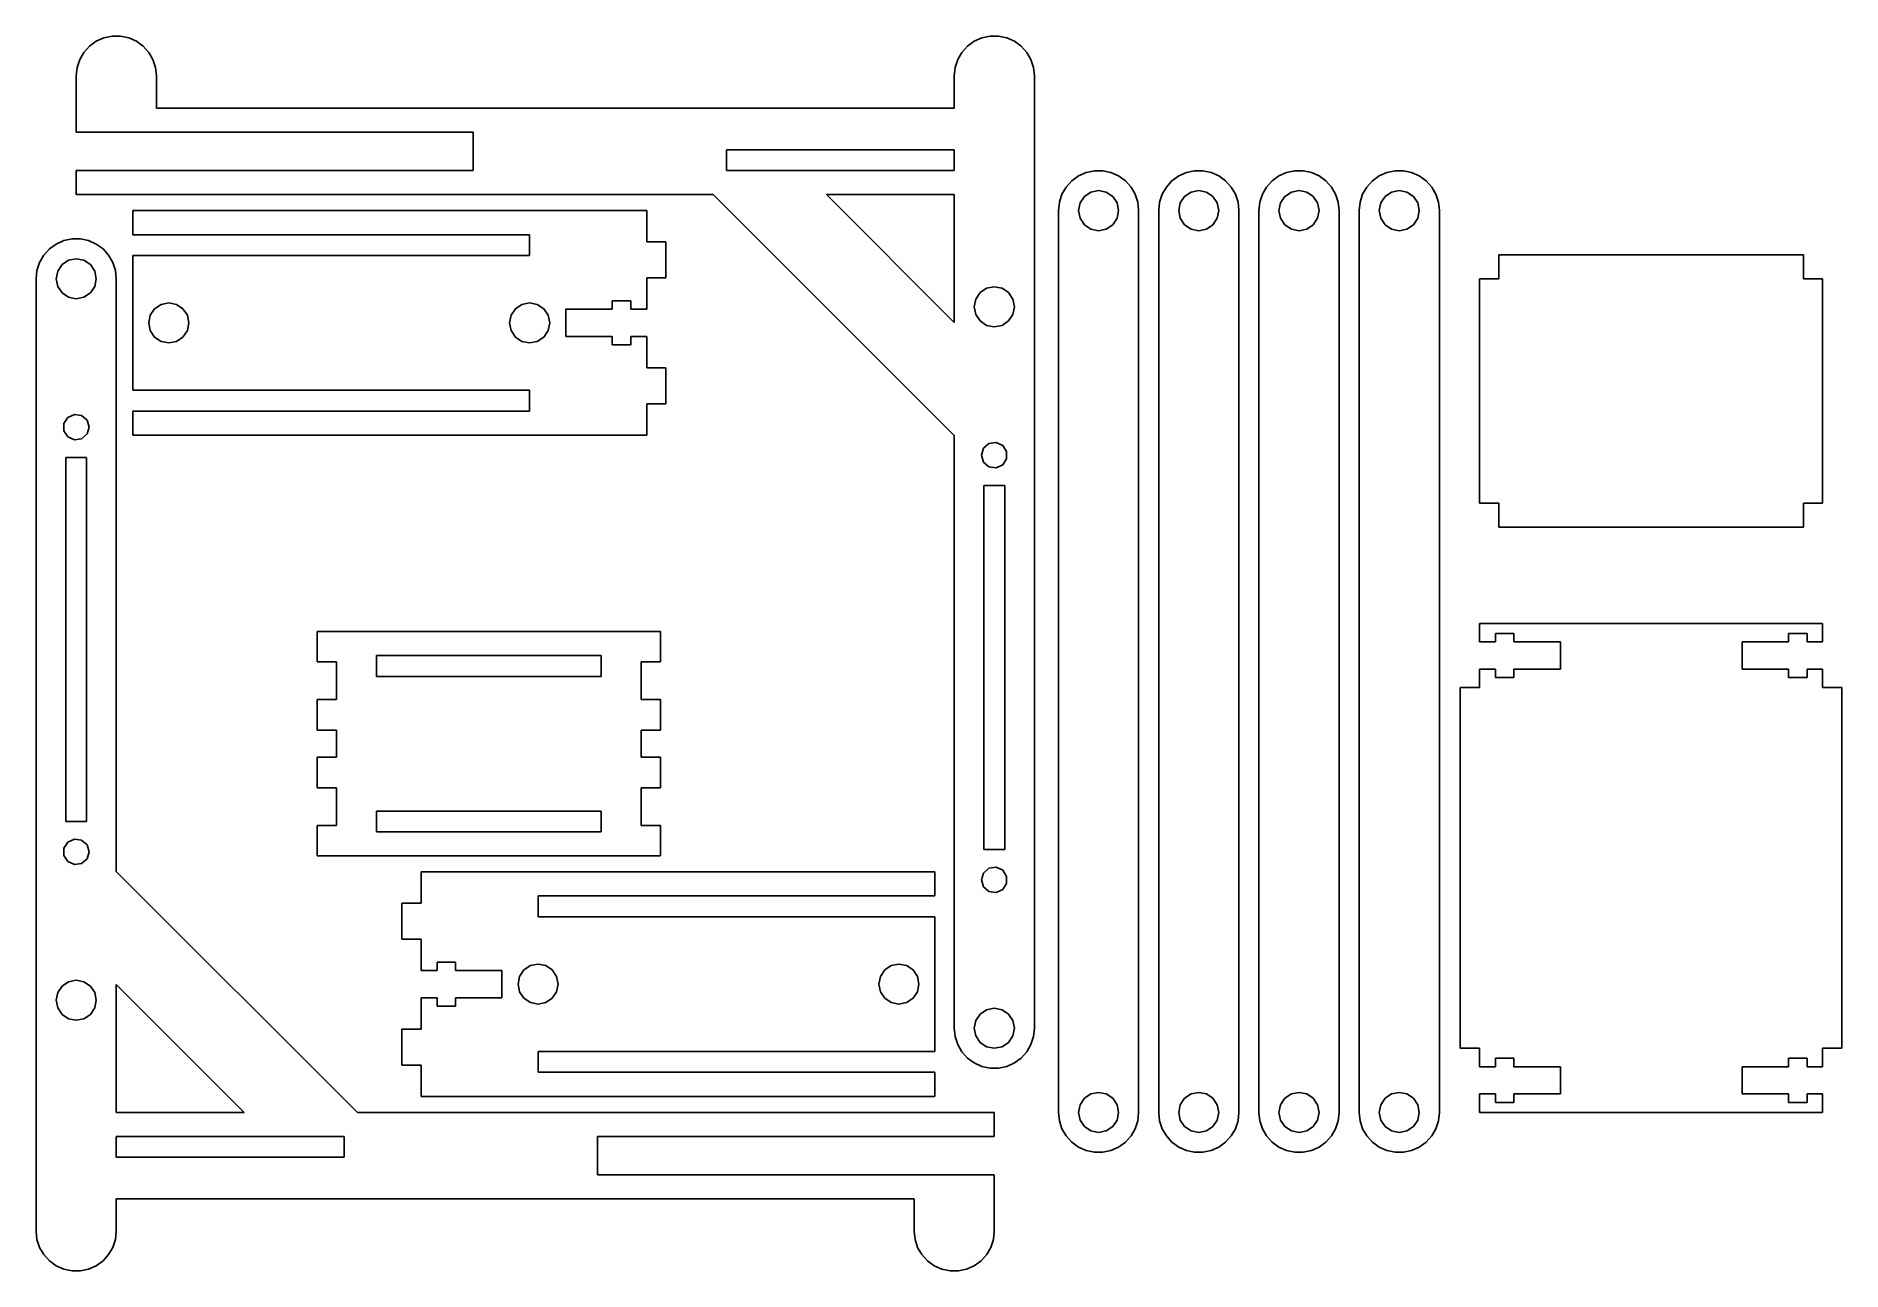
# Model space of a CAD drawing. Header units: metres. Extents: x -5 to 220, y -20 to 134.
import ezdxf

# ---------------------------------------------------------------- set-up
doc = ezdxf.new("R2010")
doc.units = ezdxf.units.M

msp = doc.modelspace()

# ---------------------------------------------------------------- linework, layer by layer
for p, q in [((1.65434, 133.016), (0.95491, 132.239)), ((2.5, 133.63), (1.65434, 133.016)), ((3.45491, 134.055), (2.5, 133.63)), ((4.47736, 134.273), (3.45491, 134.055)), ((5.52263, 134.273), (4.47736, 134.273)), ((6.54507, 134.055), (5.52263, 134.273)), ((7.5, 133.63), (6.54507, 134.055)), ((8.34564, 133.016), (7.5, 133.63)), ((9.04507, 132.239), (8.34564, 133.016)), ((111.154, 133.016), (110.455, 132.239)), ((112, 133.63), (111.154, 133.016)), ((112.955, 134.055), (112, 133.63)), ((113.977, 134.273), (112.955, 134.055)), ((115.023, 134.273), (113.977, 134.273)), ((116.045, 134.055), (115.023, 134.273)), ((117, 133.63), (116.045, 134.055)), ((117.846, 133.016), (117, 133.63)), ((118.545, 132.239), (117.846, 133.016)), ((0.432266, 131.334), (0.109253, 130.34)), ((0.95491, 132.239), (0.432266, 131.334)), ((9.56772, 131.334), (9.04507, 132.239)), ((9.89073, 130.34), (9.56772, 131.334)), ((109.932, 131.334), (109.609, 130.34)), ((110.455, 132.239), (109.932, 131.334)), ((119.068, 131.334), (118.545, 132.239)), ((119.391, 130.34), (119.068, 131.334)), ((0.109253, 130.34), (0, 129.3)), ((0, 129.3), (0, 122.3)), ((10, 129.3), (9.89073, 130.34)), ((10, 125.3), (10, 129.3)), ((109.609, 130.34), (109.5, 129.3)), ((109.5, 129.3), (109.5, 125.3)), ((119.5, 129.3), (119.391, 130.34)), ((119.5, 10.5), (119.5, 129.3)), ((109.5, 125.3), (10, 125.3)), ((0, 122.3), (49.5, 122.3)), ((49.5, 122.3), (49.5, 117.5)), ((81.1, 117.5), (81.1, 120.1)), ((81.1, 120.1), (109.5, 120.1)), ((109.5, 120.1), (109.5, 117.5)), ((49.5, 117.5), (0, 117.5)), ((0, 117.5), (0, 114.5)), ((109.5, 117.5), (81.1, 117.5)), ((125.955, 117.255), (125, 116.83)), ((126.977, 117.473), (125.955, 117.255)), ((128.023, 117.473), (126.977, 117.473)), ((129.045, 117.255), (128.023, 117.473)), ((130, 116.83), (129.045, 117.255)), ((138.455, 117.255), (137.5, 116.83)), ((139.477, 117.473), (138.455, 117.255)), ((140.523, 117.473), (139.477, 117.473)), ((141.545, 117.255), (140.523, 117.473)), ((142.5, 116.83), (141.545, 117.255)), ((150.955, 117.255), (150, 116.83)), ((151.977, 117.473), (150.955, 117.255)), ((153.023, 117.473), (151.977, 117.473)), ((154.045, 117.255), (153.023, 117.473)), ((155, 116.83), (154.045, 117.255)), ((163.455, 117.255), (162.5, 116.83)), ((164.477, 117.473), (163.455, 117.255)), ((165.523, 117.473), (164.477, 117.473)), ((166.545, 117.255), (165.523, 117.473)), ((167.5, 116.83), (166.545, 117.255)), ((123.455, 115.439), (122.932, 114.534)), ((124.154, 116.216), (123.455, 115.439)), ((125, 116.83), (124.154, 116.216)), ((126.543, 114.81), (127.5, 115)), ((127.5, 115), (128.457, 114.81)), ((130.846, 116.216), (130, 116.83)), ((131.545, 115.439), (130.846, 116.216)), ((132.068, 114.534), (131.545, 115.439)), ((135.955, 115.439), (135.432, 114.534)), ((136.654, 116.216), (135.955, 115.439)), ((137.5, 116.83), (136.654, 116.216)), ((139.043, 114.81), (140, 115)), ((140, 115), (140.957, 114.81)), ((143.346, 116.216), (142.5, 116.83)), ((144.045, 115.439), (143.346, 116.216)), ((144.568, 114.534), (144.045, 115.439)), ((148.455, 115.439), (147.932, 114.534)), ((149.154, 116.216), (148.455, 115.439)), ((150, 116.83), (149.154, 116.216)), ((151.543, 114.81), (152.5, 115)), ((152.5, 115), (153.457, 114.81)), ((155.846, 116.216), (155, 116.83)), ((156.545, 115.439), (155.846, 116.216)), ((157.068, 114.534), (156.545, 115.439)), ((160.955, 115.439), (160.432, 114.534)), ((161.654, 116.216), (160.955, 115.439)), ((162.5, 116.83), (161.654, 116.216)), ((164.043, 114.81), (165, 115)), ((165, 115), (165.957, 114.81)), ((168.346, 116.216), (167.5, 116.83)), ((169.045, 115.439), (168.346, 116.216)), ((169.568, 114.534), (169.045, 115.439)), ((0, 114.5), (79.4386, 114.5)), ((79.4386, 114.5), (109.5, 84.4386)), ((93.5614, 114.5), (109.5, 114.5)), ((109.5, 98.5614), (93.5614, 114.5)), ((109.5, 114.5), (109.5, 98.5614)), ((122.609, 113.54), (122.5, 112.5)), ((122.932, 114.534), (122.609, 113.54)), ((125, 112.5), (125.19, 113.457)), ((125.19, 113.457), (125.732, 114.268)), ((125.732, 114.268), (126.543, 114.81)), ((128.457, 114.81), (129.268, 114.268)), ((129.268, 114.268), (129.81, 113.457)), ((129.81, 113.457), (130, 112.5)), ((132.391, 113.54), (132.068, 114.534)), ((132.5, 112.5), (132.391, 113.54)), ((135.109, 113.54), (135, 112.5)), ((135.432, 114.534), (135.109, 113.54)), ((137.5, 112.5), (137.69, 113.457)), ((137.69, 113.457), (138.232, 114.268)), ((138.232, 114.268), (139.043, 114.81)), ((140.957, 114.81), (141.768, 114.268)), ((141.768, 114.268), (142.31, 113.457)), ((142.31, 113.457), (142.5, 112.5)), ((144.891, 113.54), (144.568, 114.534)), ((145, 112.5), (144.891, 113.54)), ((147.609, 113.54), (147.5, 112.5)), ((147.932, 114.534), (147.609, 113.54)), ((150, 112.5), (150.19, 113.457)), ((150.19, 113.457), (150.732, 114.268)), ((150.732, 114.268), (151.543, 114.81)), ((153.457, 114.81), (154.268, 114.268)), ((154.268, 114.268), (154.81, 113.457)), ((154.81, 113.457), (155, 112.5)), ((157.391, 113.54), (157.068, 114.534)), ((157.5, 112.5), (157.391, 113.54)), ((160.109, 113.54), (160, 112.5)), ((160.432, 114.534), (160.109, 113.54)), ((162.5, 112.5), (162.69, 113.457)), ((162.69, 113.457), (163.232, 114.268)), ((163.232, 114.268), (164.043, 114.81)), ((165.957, 114.81), (166.768, 114.268)), ((166.768, 114.268), (167.31, 113.457)), ((167.31, 113.457), (167.5, 112.5)), ((169.891, 113.54), (169.568, 114.534)), ((170, 112.5), (169.891, 113.54)), ((71.15, 112.5), (7.04999, 112.5)), ((7.04999, 112.5), (7.04999, 109.5)), ((71.15, 108.6), (71.15, 112.5)), ((122.5, 112.5), (122.5, 0)), ((125.19, 111.543), (125, 112.5)), ((125.732, 110.732), (125.19, 111.543)), ((126.543, 110.19), (125.732, 110.732)), ((129.268, 110.732), (128.457, 110.19)), ((129.81, 111.543), (129.268, 110.732)), ((130, 112.5), (129.81, 111.543)), ((132.5, 0), (132.5, 112.5)), ((135, 112.5), (135, 0)), ((137.69, 111.543), (137.5, 112.5)), ((138.232, 110.732), (137.69, 111.543)), ((139.043, 110.19), (138.232, 110.732)), ((141.768, 110.732), (140.957, 110.19)), ((142.31, 111.543), (141.768, 110.732)), ((142.5, 112.5), (142.31, 111.543)), ((145, 0), (145, 112.5)), ((147.5, 112.5), (147.5, 0)), ((150.19, 111.543), (150, 112.5)), ((150.732, 110.732), (150.19, 111.543)), ((151.543, 110.19), (150.732, 110.732)), ((154.268, 110.732), (153.457, 110.19)), ((154.81, 111.543), (154.268, 110.732)), ((155, 112.5), (154.81, 111.543)), ((157.5, 0), (157.5, 112.5)), ((160, 112.5), (160, 0)), ((162.69, 111.543), (162.5, 112.5)), ((163.232, 110.732), (162.69, 111.543)), ((164.043, 110.19), (163.232, 110.732)), ((166.768, 110.732), (165.957, 110.19)), ((167.31, 111.543), (166.768, 110.732)), ((167.5, 112.5), (167.31, 111.543)), ((170, 0), (170, 112.5)), ((-2.49998, 108.33), (-3.34564, 107.716)), ((-1.54507, 108.755), (-2.49998, 108.33)), ((-0.522629, 108.973), (-1.54507, 108.755)), ((0.522629, 108.973), (-0.522629, 108.973)), ((1.54507, 108.755), (0.522629, 108.973)), ((2.5, 108.33), (1.54507, 108.755)), ((3.34564, 107.716), (2.5, 108.33)), ((7.04999, 109.5), (56.55, 109.5)), ((56.55, 109.5), (56.55, 106.9)), ((73.55, 108.6), (71.15, 108.6)), ((73.55, 104.1), (73.55, 108.6)), ((127.5, 110), (126.543, 110.19)), ((128.457, 110.19), (127.5, 110)), ((140, 110), (139.043, 110.19)), ((140.957, 110.19), (140, 110)), ((152.5, 110), (151.543, 110.19)), ((153.457, 110.19), (152.5, 110)), ((165, 110), (164.043, 110.19)), ((165.957, 110.19), (165, 110)), ((-4.56772, 106.034), (-4.89073, 105.04)), ((-4.04507, 106.939), (-4.56772, 106.034)), ((-3.34564, 107.716), (-4.04507, 106.939)), ((-1.76776, 105.768), (-0.956696, 106.31)), ((-0.956696, 106.31), (0, 106.5)), ((0, 106.5), (0.956696, 106.31)), ((0.956696, 106.31), (1.76776, 105.768)), ((4.04507, 106.939), (3.34564, 107.716)), ((4.56772, 106.034), (4.04507, 106.939)), ((4.89073, 105.04), (4.56772, 106.034)), ((56.55, 106.9), (7.04999, 106.9)), ((7.04999, 106.9), (7.04999, 90.1)), ((215.4, 107), (177.4, 107)), ((177.4, 107), (177.4, 104)), ((215.4, 104), (215.4, 107)), ((-4.89073, 105.04), (-5, 104)), ((-5, 104), (-5, -14.8)), ((-2.5, 104), (-2.30969, 104.957)), ((-2.30969, 103.043), (-2.5, 104)), ((-2.30969, 104.957), (-1.76776, 105.768)), ((1.76776, 105.768), (2.30969, 104.957)), ((2.30969, 104.957), (2.5, 104)), ((2.5, 104), (2.30969, 103.043)), ((5, 104), (4.89073, 105.04)), ((5, 30.0614), (5, 104)), ((71.15, 100.2), (71.15, 104.1)), ((71.15, 104.1), (73.55, 104.1)), ((177.4, 104), (175, 104)), ((175, 104), (175, 76)), ((217.8, 104), (215.4, 104)), ((217.8, 76), (217.8, 104)), ((-1.76776, 102.232), (-2.30969, 103.043)), ((-0.956696, 101.69), (-1.76776, 102.232)), ((0, 101.5), (-0.956696, 101.69)), ((0.956696, 101.69), (0, 101.5)), ((1.76776, 102.232), (0.956696, 101.69)), ((2.30969, 103.043), (1.76776, 102.232)), ((112, 100.5), (112.19, 101.457)), ((112.19, 101.457), (112.732, 102.268)), ((112.732, 102.268), (113.543, 102.81)), ((113.543, 102.81), (114.5, 103)), ((114.5, 103), (115.457, 102.81)), ((115.457, 102.81), (116.268, 102.268)), ((116.268, 102.268), (116.81, 101.457)), ((116.81, 101.457), (117, 100.5)), ((9.04999, 98.5), (9.2403, 99.4567)), ((9.2403, 99.4567), (9.78223, 100.268)), ((9.78223, 100.268), (10.5933, 100.81)), ((10.5933, 100.81), (11.55, 101)), ((11.55, 101), (12.5067, 100.81)), ((12.5067, 100.81), (13.3178, 100.268)), ((13.3178, 100.268), (13.8597, 99.4567)), ((13.8597, 99.4567), (14.05, 98.5)), ((54.05, 98.5), (54.2403, 99.4567)), ((54.2403, 99.4567), (54.7822, 100.268)), ((54.7822, 100.268), (55.5933, 100.81)), ((55.5933, 100.81), (56.55, 101)), ((56.55, 101), (57.5067, 100.81)), ((57.5067, 100.81), (58.3178, 100.268)), ((58.3178, 100.268), (58.8597, 99.4567)), ((58.8597, 99.4567), (59.05, 98.5)), ((61.05, 96.8), (61.05, 100.2)), ((61.05, 100.2), (66.85, 100.2)), ((66.85, 100.2), (66.85, 101.25)), ((66.85, 101.25), (69.15, 101.25)), ((69.15, 101.25), (69.15, 100.2)), ((69.15, 100.2), (71.15, 100.2)), ((112.19, 99.5433), (112, 100.5)), ((112.732, 98.7322), (112.19, 99.5433)), ((116.81, 99.5433), (116.268, 98.7322)), ((117, 100.5), (116.81, 99.5433)), ((9.2403, 97.5433), (9.04999, 98.5)), ((9.78223, 96.7322), (9.2403, 97.5433)), ((13.8597, 97.5433), (13.3178, 96.7322)), ((14.05, 98.5), (13.8597, 97.5433)), ((54.2403, 97.5433), (54.05, 98.5)), ((54.7822, 96.7322), (54.2403, 97.5433)), ((58.8597, 97.5433), (58.3178, 96.7322)), ((59.05, 98.5), (58.8597, 97.5433)), ((113.543, 98.1903), (112.732, 98.7322)), ((114.5, 98), (113.543, 98.1903)), ((115.457, 98.1903), (114.5, 98)), ((116.268, 98.7322), (115.457, 98.1903)), ((10.5933, 96.1903), (9.78223, 96.7322)), ((11.55, 96), (10.5933, 96.1903)), ((12.5067, 96.1903), (11.55, 96)), ((13.3178, 96.7322), (12.5067, 96.1903)), ((55.5933, 96.1903), (54.7822, 96.7322)), ((56.55, 96), (55.5933, 96.1903)), ((57.5067, 96.1903), (56.55, 96)), ((58.3178, 96.7322), (57.5067, 96.1903)), ((66.85, 96.8), (61.05, 96.8)), ((66.85, 95.75), (66.85, 96.8)), ((69.15, 95.75), (66.85, 95.75)), ((71.15, 96.8), (69.15, 96.8)), ((69.15, 96.8), (69.15, 95.75)), ((71.15, 92.9), (71.15, 96.8)), ((73.55, 92.9), (71.15, 92.9)), ((73.55, 88.4), (73.55, 92.9)), ((7.04999, 90.1), (56.55, 90.1)), ((56.55, 90.1), (56.55, 87.5)), ((71.15, 88.4), (73.55, 88.4)), ((71.15, 84.5), (71.15, 88.4)), ((-1.53519, 85.9508), (-1.04778, 86.7092)), ((-1.53519, 85.0492), (-1.53519, 85.9508)), ((-1.04778, 86.7092), (-0.227692, 87.0837)), ((-0.227692, 87.0837), (0.664658, 86.9554)), ((0.664658, 86.9554), (1.34599, 86.365)), ((1.34599, 86.365), (1.59999, 85.5)), ((56.55, 87.5), (7.04999, 87.5)), ((7.04999, 87.5), (7.04999, 84.5)), ((-1.04778, 84.2908), (-1.53519, 85.0492)), ((-0.227692, 83.9163), (-1.04778, 84.2908)), ((0.664658, 84.0446), (-0.227692, 83.9163)), ((1.34599, 84.635), (0.664658, 84.0446)), ((1.59999, 85.5), (1.34599, 84.635)), ((7.04999, 84.5), (71.15, 84.5)), ((109.5, 84.4386), (109.5, 10.5)), ((113.154, 82.865), (113.835, 83.4554)), ((113.835, 83.4554), (114.728, 83.5837)), ((114.728, 83.5837), (115.548, 83.2092)), ((-1.29999, 36.3), (-1.29999, 81.7)), ((-1.29999, 81.7), (1.29999, 81.7)), ((1.29999, 81.7), (1.29999, 36.3)), ((112.9, 82), (113.154, 82.865)), ((113.154, 81.135), (112.9, 82)), ((113.835, 80.5446), (113.154, 81.135)), ((115.548, 83.2092), (116.035, 82.4508)), ((116.035, 81.5492), (115.548, 80.7908)), ((116.035, 82.4508), (116.035, 81.5492)), ((114.728, 80.4163), (113.835, 80.5446)), ((115.548, 80.7908), (114.728, 80.4163)), ((113.2, 32.8), (113.2, 78.2)), ((113.2, 78.2), (115.8, 78.2)), ((115.8, 78.2), (115.8, 32.8)), ((175, 76), (177.4, 76)), ((177.4, 76), (177.4, 73)), ((215.4, 76), (217.8, 76)), ((215.4, 73), (215.4, 76)), ((177.4, 73), (215.4, 73)), ((217.8, 61), (175, 61)), ((175, 61), (175, 58.7)), ((217.8, 58.7), (217.8, 61)), ((72.85, 60), (30.05, 60)), ((30.05, 60), (30.05, 56.2)), ((72.85, 56.2), (72.85, 60)), ((175, 58.7), (177, 58.7)), ((177, 58.7), (177, 59.75)), ((177, 59.75), (179.3, 59.75)), ((179.3, 59.75), (179.3, 58.7)), ((179.3, 58.7), (185.1, 58.7)), ((185.1, 58.7), (185.1, 55.3)), ((207.75, 55.3), (207.75, 58.7)), ((207.75, 58.7), (213.55, 58.7)), ((213.55, 58.7), (213.55, 59.75)), ((213.55, 59.75), (215.85, 59.75)), ((215.85, 59.75), (215.85, 58.7)), ((215.85, 58.7), (217.8, 58.7)), ((37.45, 54.4), (37.45, 57)), ((37.45, 57), (65.45, 57)), ((65.45, 57), (65.45, 54.4)), ((30.05, 56.2), (32.45, 56.2)), ((32.45, 56.2), (32.45, 51.5)), ((65.45, 54.4), (37.45, 54.4)), ((70.45, 51.5), (70.45, 56.2)), ((70.45, 56.2), (72.85, 56.2)), ((177, 55.3), (175, 55.3)), ((175, 55.3), (175, 53)), ((177, 54.25), (177, 55.3)), ((179.3, 54.25), (177, 54.25)), ((185.1, 55.3), (179.3, 55.3)), ((179.3, 55.3), (179.3, 54.25)), ((213.55, 55.3), (207.75, 55.3)), ((213.55, 54.25), (213.55, 55.3)), ((215.85, 54.25), (213.55, 54.25)), ((217.8, 55.3), (215.85, 55.3)), ((215.85, 55.3), (215.85, 54.25)), ((217.8, 53), (217.8, 55.3)), ((175, 53), (172.6, 53)), ((172.6, 53), (172.6, 8)), ((220.2, 53), (217.8, 53)), ((220.2, 8), (220.2, 53)), ((32.45, 51.5), (30.05, 51.5)), ((30.05, 51.5), (30.05, 47.7)), ((72.85, 51.5), (70.45, 51.5)), ((72.85, 47.7), (72.85, 51.5)), ((30.05, 47.7), (32.45, 47.7)), ((32.45, 47.7), (32.45, 44.3)), ((70.45, 44.3), (70.45, 47.7)), ((70.45, 47.7), (72.85, 47.7)), ((32.45, 44.3), (30.05, 44.3)), ((30.05, 44.3), (30.05, 40.5)), ((72.85, 44.3), (70.45, 44.3)), ((72.85, 40.5), (72.85, 44.3)), ((30.05, 40.5), (32.45, 40.5)), ((32.45, 40.5), (32.45, 35.8)), ((70.45, 35.8), (70.45, 40.5)), ((70.45, 40.5), (72.85, 40.5)), ((1.29999, 36.3), (-1.29999, 36.3)), ((37.45, 35), (37.45, 37.6)), ((37.45, 37.6), (65.45, 37.6)), ((65.45, 37.6), (65.45, 35)), ((-1.04778, 33.7092), (-0.227692, 34.0837)), ((-0.227692, 34.0837), (0.664658, 33.9554)), ((0.664658, 33.9554), (1.34599, 33.365)), ((32.45, 35.8), (30.05, 35.8)), ((30.05, 35.8), (30.05, 32)), ((65.45, 35), (37.45, 35)), ((72.85, 35.8), (70.45, 35.8)), ((72.85, 32), (72.85, 35.8)), ((-1.53519, 32.9508), (-1.04778, 33.7092)), ((-1.53519, 32.0492), (-1.53519, 32.9508)), ((-1.04778, 31.2908), (-1.53519, 32.0492)), ((1.34599, 31.635), (0.664658, 31.0446)), ((1.34599, 33.365), (1.59999, 32.5)), ((1.59999, 32.5), (1.34599, 31.635)), ((30.05, 32), (72.85, 32)), ((115.8, 32.8), (113.2, 32.8)), ((-0.227692, 30.9163), (-1.04778, 31.2908)), ((0.664658, 31.0446), (-0.227692, 30.9163)), ((35.0614, 0), (5, 30.0614)), ((107.1, 30), (43, 30)), ((43, 30), (43, 26.1)), ((107.1, 27), (107.1, 30)), ((112.9, 29), (113.154, 29.865)), ((113.154, 29.865), (113.835, 30.4554)), ((113.835, 30.4554), (114.728, 30.5837)), ((114.728, 30.5837), (115.548, 30.2092)), ((115.548, 30.2092), (116.035, 29.4508)), ((116.035, 29.4508), (116.035, 28.5492)), ((113.154, 28.135), (112.9, 29)), ((113.835, 27.5446), (113.154, 28.135)), ((114.728, 27.4163), (113.835, 27.5446)), ((115.548, 27.7908), (114.728, 27.4163)), ((116.035, 28.5492), (115.548, 27.7908)), ((43, 26.1), (40.6, 26.1)), ((40.6, 26.1), (40.6, 21.6)), ((57.6, 24.4), (57.6, 27)), ((57.6, 27), (107.1, 27)), ((107.1, 24.4), (57.6, 24.4)), ((107.1, 7.59999), (107.1, 24.4)), ((40.6, 21.6), (43, 21.6)), ((43, 21.6), (43, 17.7)), ((45, 17.7), (45, 18.75)), ((45, 18.75), (47.3, 18.75)), ((47.3, 18.75), (47.3, 17.7)), ((55.8322, 17.7678), (56.6433, 18.3097)), ((56.6433, 18.3097), (57.6, 18.5)), ((57.6, 18.5), (58.5567, 18.3097)), ((58.5567, 18.3097), (59.3678, 17.7678)), ((100.832, 17.7678), (101.643, 18.3097)), ((101.643, 18.3097), (102.6, 18.5)), ((102.6, 18.5), (103.557, 18.3097)), ((103.557, 18.3097), (104.368, 17.7678)), ((-2.30969, 14.9567), (-1.76776, 15.7678)), ((-1.76776, 15.7678), (-0.956696, 16.3097)), ((-0.956696, 16.3097), (0, 16.5)), ((0, 16.5), (0.956696, 16.3097)), ((0.956696, 16.3097), (1.76776, 15.7678)), ((1.76776, 15.7678), (2.30969, 14.9567)), ((5, 0), (5, 15.9386)), ((5, 15.9386), (20.9386, 0)), ((43, 17.7), (45, 17.7)), ((47.3, 17.7), (53.1, 17.7)), ((53.1, 17.7), (53.1, 14.3)), ((55.1, 16), (55.2903, 16.9567)), ((55.2903, 15.0433), (55.1, 16)), ((55.2903, 16.9567), (55.8322, 17.7678)), ((59.3678, 17.7678), (59.9097, 16.9567)), ((59.9097, 16.9567), (60.1, 16)), ((60.1, 16), (59.9097, 15.0433)), ((100.1, 16), (100.29, 16.9567)), ((100.29, 15.0433), (100.1, 16)), ((100.29, 16.9567), (100.832, 17.7678)), ((104.368, 17.7678), (104.91, 16.9567)), ((104.91, 16.9567), (105.1, 16)), ((105.1, 16), (104.91, 15.0433)), ((-2.5, 14), (-2.30969, 14.9567)), ((-2.30969, 13.0433), (-2.5, 14)), ((2.30969, 14.9567), (2.5, 14)), ((2.5, 14), (2.30969, 13.0433)), ((45, 14.3), (43, 14.3)), ((43, 14.3), (43, 10.4)), ((45, 13.25), (45, 14.3)), ((53.1, 14.3), (47.3, 14.3)), ((47.3, 14.3), (47.3, 13.25)), ((55.8322, 14.2322), (55.2903, 15.0433)), ((56.6433, 13.6903), (55.8322, 14.2322)), ((57.6, 13.5), (56.6433, 13.6903)), ((58.5567, 13.6903), (57.6, 13.5)), ((59.3678, 14.2322), (58.5567, 13.6903)), ((59.9097, 15.0433), (59.3678, 14.2322)), ((100.832, 14.2322), (100.29, 15.0433)), ((101.643, 13.6903), (100.832, 14.2322)), ((102.6, 13.5), (101.643, 13.6903)), ((103.557, 13.6903), (102.6, 13.5)), ((104.368, 14.2322), (103.557, 13.6903)), ((104.91, 15.0433), (104.368, 14.2322)), ((-1.76776, 12.2322), (-2.30969, 13.0433)), ((-0.956696, 11.6903), (-1.76776, 12.2322)), ((0, 11.5), (-0.956696, 11.6903)), ((0.956696, 11.6903), (0, 11.5)), ((1.76776, 12.2322), (0.956696, 11.6903)), ((2.30969, 13.0433), (1.76776, 12.2322)), ((47.3, 13.25), (45, 13.25)), ((112, 10.5), (112.19, 11.4567)), ((112.19, 11.4567), (112.732, 12.2678)), ((112.732, 12.2678), (113.543, 12.8097)), ((113.543, 12.8097), (114.5, 13)), ((114.5, 13), (115.457, 12.8097)), ((115.457, 12.8097), (116.268, 12.2678)), ((116.268, 12.2678), (116.81, 11.4567)), ((116.81, 11.4567), (117, 10.5)), ((43, 10.4), (40.6, 10.4)), ((40.6, 10.4), (40.6, 5.89999)), ((109.5, 10.5), (109.609, 9.46043)), ((109.609, 9.46043), (109.932, 8.46631)), ((112.19, 9.54329), (112, 10.5)), ((112.732, 8.73222), (112.19, 9.54329)), ((116.81, 9.54329), (116.268, 8.73222)), ((117, 10.5), (116.81, 9.54329)), ((119.068, 8.46631), (119.391, 9.46043)), ((119.391, 9.46043), (119.5, 10.5)), ((57.6, 5), (57.6, 7.59999)), ((57.6, 7.59999), (107.1, 7.59999)), ((109.932, 8.46631), (110.455, 7.56107)), ((110.455, 7.56107), (111.154, 6.78427)), ((111.154, 6.78427), (112, 6.16986)), ((113.543, 8.19029), (112.732, 8.73222)), ((114.5, 8), (113.543, 8.19029)), ((115.457, 8.19029), (114.5, 8)), ((116.268, 8.73222), (115.457, 8.19029)), ((117, 6.16986), (117.846, 6.78427)), ((117.846, 6.78427), (118.545, 7.56107)), ((118.545, 7.56107), (119.068, 8.46631)), ((172.6, 8), (175, 8)), ((175, 8), (175, 5.7)), ((217.8, 5.7), (217.8, 8)), ((217.8, 8), (220.2, 8)), ((40.6, 5.89999), (43, 5.89999)), ((43, 5.89999), (43, 2)), ((107.1, 5), (57.6, 5)), ((107.1, 2), (107.1, 5)), ((112, 6.16986), (112.955, 5.74471)), ((112.955, 5.74471), (113.977, 5.52739)), ((113.977, 5.52739), (115.023, 5.52739)), ((115.023, 5.52739), (116.045, 5.74471)), ((116.045, 5.74471), (117, 6.16986)), ((175, 5.7), (177, 5.7)), ((177, 5.7), (177, 6.75)), ((177, 6.75), (179.3, 6.75)), ((179.3, 6.75), (179.3, 5.7)), ((179.3, 5.7), (185.1, 5.7)), ((185.1, 5.7), (185.1, 2.29999)), ((207.75, 2.29999), (207.75, 5.7)), ((207.75, 5.7), (213.55, 5.7)), ((213.55, 5.7), (213.55, 6.75)), ((213.55, 6.75), (215.85, 6.75)), ((215.85, 6.75), (215.85, 5.7)), ((215.85, 5.7), (217.8, 5.7)), ((125.732, 1.76776), (126.543, 2.30969)), ((126.543, 2.30969), (127.5, 2.5)), ((127.5, 2.5), (128.457, 2.30969)), ((128.457, 2.30969), (129.268, 1.76776)), ((138.232, 1.76776), (139.043, 2.30969)), ((139.043, 2.30969), (140, 2.5)), ((140, 2.5), (140.957, 2.30969)), ((140.957, 2.30969), (141.768, 1.76776)), ((150.732, 1.76776), (151.543, 2.30969)), ((151.543, 2.30969), (152.5, 2.5)), ((152.5, 2.5), (153.457, 2.30969)), ((153.457, 2.30969), (154.268, 1.76776)), ((163.232, 1.76776), (164.043, 2.30969)), ((164.043, 2.30969), (165, 2.5)), ((165, 2.5), (165.957, 2.30969)), ((165.957, 2.30969), (166.768, 1.76776)), ((177, 2.29999), (175, 2.29999)), ((175, 2.29999), (175, 0)), ((177, 1.25), (177, 2.29999)), ((185.1, 2.29999), (179.3, 2.29999)), ((179.3, 2.29999), (179.3, 1.25)), ((213.55, 2.29999), (207.75, 2.29999)), ((213.55, 1.25), (213.55, 2.29999)), ((217.8, 2.29999), (215.85, 2.29999)), ((215.85, 2.29999), (215.85, 1.25)), ((217.8, 0), (217.8, 2.29999)), ((20.9386, 0), (5, 0)), ((114.5, 0), (35.0614, 0)), ((43, 2), (107.1, 2)), ((114.5, -3), (114.5, 0)), ((122.5, 0), (122.609, -1.03955)), ((125, 0), (125.19, 0.956696)), ((125.19, -0.956696), (125, 0)), ((125.19, 0.956696), (125.732, 1.76776)), ((129.268, 1.76776), (129.81, 0.956696)), ((129.81, 0.956696), (130, 0)), ((130, 0), (129.81, -0.956696)), ((132.391, -1.03955), (132.5, 0)), ((135, 0), (135.109, -1.03955)), ((137.5, 0), (137.69, 0.956696)), ((137.69, -0.956696), (137.5, 0)), ((137.69, 0.956696), (138.232, 1.76776)), ((141.768, 1.76776), (142.31, 0.956696)), ((142.31, 0.956696), (142.5, 0)), ((142.5, 0), (142.31, -0.956696)), ((144.891, -1.03955), (145, 0)), ((147.5, 0), (147.609, -1.03955)), ((150, 0), (150.19, 0.956696)), ((150.19, -0.956696), (150, 0)), ((150.19, 0.956696), (150.732, 1.76776)), ((154.268, 1.76776), (154.81, 0.956696)), ((154.81, 0.956696), (155, 0)), ((155, 0), (154.81, -0.956696)), ((157.391, -1.03955), (157.5, 0)), ((160, 0), (160.109, -1.03955)), ((162.5, 0), (162.69, 0.956696)), ((162.69, -0.956696), (162.5, 0)), ((162.69, 0.956696), (163.232, 1.76776)), ((166.768, 1.76776), (167.31, 0.956696)), ((167.31, 0.956696), (167.5, 0)), ((167.5, 0), (167.31, -0.956696)), ((169.891, -1.03955), (170, 0)), ((175, 0), (217.8, 0)), ((179.3, 1.25), (177, 1.25)), ((215.85, 1.25), (213.55, 1.25)), ((122.609, -1.03955), (122.932, -2.03368)), ((122.932, -2.03368), (123.455, -2.93892)), ((125.732, -1.76776), (125.19, -0.956696)), ((126.543, -2.30969), (125.732, -1.76776)), ((129.268, -1.76776), (128.457, -2.30969)), ((129.81, -0.956696), (129.268, -1.76776)), ((131.545, -2.93892), (132.068, -2.03368)), ((132.068, -2.03368), (132.391, -1.03955)), ((135.109, -1.03955), (135.432, -2.03368)), ((135.432, -2.03368), (135.955, -2.93892)), ((138.232, -1.76776), (137.69, -0.956696)), ((139.043, -2.30969), (138.232, -1.76776)), ((141.768, -1.76776), (140.957, -2.30969)), ((142.31, -0.956696), (141.768, -1.76776)), ((144.045, -2.93892), (144.568, -2.03368)), ((144.568, -2.03368), (144.891, -1.03955)), ((147.609, -1.03955), (147.932, -2.03368)), ((147.932, -2.03368), (148.455, -2.93892)), ((150.732, -1.76776), (150.19, -0.956696)), ((151.543, -2.30969), (150.732, -1.76776)), ((154.268, -1.76776), (153.457, -2.30969)), ((154.81, -0.956696), (154.268, -1.76776)), ((156.545, -2.93892), (157.068, -2.03368)), ((157.068, -2.03368), (157.391, -1.03955)), ((160.109, -1.03955), (160.432, -2.03368)), ((160.432, -2.03368), (160.955, -2.93892)), ((163.232, -1.76776), (162.69, -0.956696)), ((164.043, -2.30969), (163.232, -1.76776)), ((166.768, -1.76776), (165.957, -2.30969)), ((167.31, -0.956696), (166.768, -1.76776)), ((169.045, -2.93892), (169.568, -2.03368)), ((169.568, -2.03368), (169.891, -1.03955)), ((5, -5.59999), (5, -2.99998)), ((5, -2.99998), (33.4, -2.99998)), ((33.4, -2.99998), (33.4, -5.59999)), ((65, -7.79999), (65, -3)), ((65, -3), (114.5, -3)), ((123.455, -2.93892), (124.154, -3.71571)), ((124.154, -3.71571), (125, -4.33012)), ((125, -4.33012), (125.955, -4.75528)), ((127.5, -2.5), (126.543, -2.30969)), ((128.457, -2.30969), (127.5, -2.5)), ((129.045, -4.75528), (130, -4.33012)), ((130, -4.33012), (130.846, -3.71571)), ((130.846, -3.71571), (131.545, -2.93892)), ((135.955, -2.93892), (136.654, -3.71571)), ((136.654, -3.71571), (137.5, -4.33012)), ((137.5, -4.33012), (138.455, -4.75528)), ((140, -2.5), (139.043, -2.30969)), ((140.957, -2.30969), (140, -2.5)), ((141.545, -4.75528), (142.5, -4.33012)), ((142.5, -4.33012), (143.346, -3.71571)), ((143.346, -3.71571), (144.045, -2.93892)), ((148.455, -2.93892), (149.154, -3.71571)), ((149.154, -3.71571), (150, -4.33012)), ((150, -4.33012), (150.955, -4.75528)), ((152.5, -2.5), (151.543, -2.30969)), ((153.457, -2.30969), (152.5, -2.5)), ((154.045, -4.75528), (155, -4.33012)), ((155, -4.33012), (155.846, -3.71571)), ((155.846, -3.71571), (156.545, -2.93892)), ((160.955, -2.93892), (161.654, -3.71571)), ((161.654, -3.71571), (162.5, -4.33012)), ((162.5, -4.33012), (163.455, -4.75528)), ((165, -2.5), (164.043, -2.30969)), ((165.957, -2.30969), (165, -2.5)), ((166.545, -4.75528), (167.5, -4.33012)), ((167.5, -4.33012), (168.346, -3.71571)), ((168.346, -3.71571), (169.045, -2.93892)), ((33.4, -5.59999), (5, -5.59999)), ((125.955, -4.75528), (126.977, -4.9726)), ((126.977, -4.9726), (128.023, -4.9726)), ((128.023, -4.9726), (129.045, -4.75528)), ((138.455, -4.75528), (139.477, -4.9726)), ((139.477, -4.9726), (140.523, -4.9726)), ((140.523, -4.9726), (141.545, -4.75528)), ((150.955, -4.75528), (151.977, -4.9726)), ((151.977, -4.9726), (153.023, -4.9726)), ((153.023, -4.9726), (154.045, -4.75528)), ((163.455, -4.75528), (164.477, -4.9726)), ((164.477, -4.9726), (165.523, -4.9726)), ((165.523, -4.9726), (166.545, -4.75528)), ((114.5, -7.79999), (65, -7.79999)), ((114.5, -14.8), (114.5, -7.79999)), ((5, -14.8), (5, -10.8)), ((5, -10.8), (104.5, -10.8)), ((104.5, -10.8), (104.5, -14.8)), ((-5, -14.8), (-4.89073, -15.8396)), ((4.89073, -15.8396), (5, -14.8)), ((104.5, -14.8), (104.609, -15.8396)), ((114.391, -15.8396), (114.5, -14.8)), ((-4.89073, -15.8396), (-4.56772, -16.8337)), ((-4.56772, -16.8337), (-4.04507, -17.7389)), ((-4.04507, -17.7389), (-3.34564, -18.5157)), ((3.34564, -18.5157), (4.04507, -17.7389)), ((4.04507, -17.7389), (4.56772, -16.8337)), ((4.56772, -16.8337), (4.89073, -15.8396)), ((104.609, -15.8396), (104.932, -16.8337)), ((104.932, -16.8337), (105.455, -17.7389)), ((105.455, -17.7389), (106.154, -18.5157)), ((112.846, -18.5157), (113.545, -17.7389)), ((113.545, -17.7389), (114.068, -16.8337)), ((114.068, -16.8337), (114.391, -15.8396)), ((-3.34564, -18.5157), (-2.5, -19.1301)), ((-2.5, -19.1301), (-1.54507, -19.5553)), ((-1.54507, -19.5553), (-0.522629, -19.7726)), ((-0.522629, -19.7726), (0.522629, -19.7726)), ((0.522629, -19.7726), (1.54507, -19.5553)), ((1.54507, -19.5553), (2.5, -19.1301)), ((2.5, -19.1301), (3.34564, -18.5157)), ((106.154, -18.5157), (107, -19.1301)), ((107, -19.1301), (107.955, -19.5553)), ((107.955, -19.5553), (108.977, -19.7726)), ((108.977, -19.7726), (110.023, -19.7726)), ((110.023, -19.7726), (111.045, -19.5553)), ((111.045, -19.5553), (112, -19.1301)), ((112, -19.1301), (112.846, -18.5157))]:
    msp.add_line(p, q)

doc.saveas('drawing.dxf')
